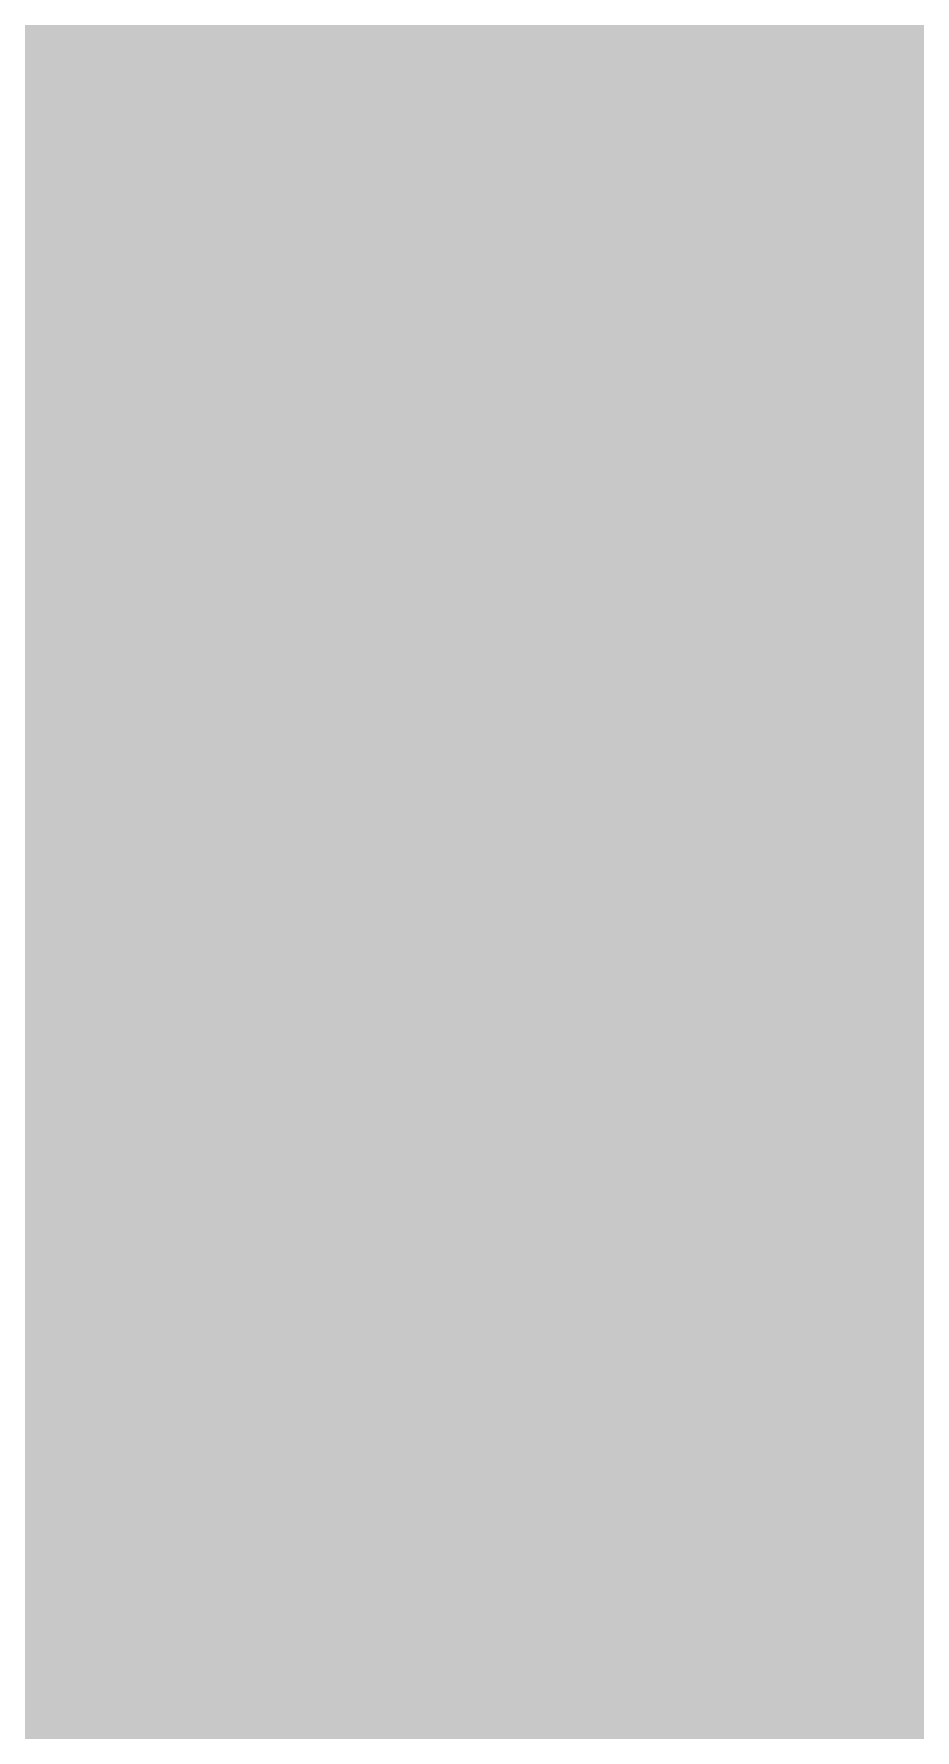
# Model space of a CAD drawing. Header units: inches. Extents: x -2 to 343, y -53 to 63.
# Drawn here: x 13.912 to 14.636, y -20.956 to -19.565 of the extents above; entities that cross this region are included whole.
import ezdxf

# ---------------------------------------------------------------- set-up
doc = ezdxf.new("R2010")
doc.units = ezdxf.units.IN
for name, color, linetype in [('Bottom Layer', 5, 'Continuous'), ('Bottom Solder', 6, 'Continuous'), ('Drill Drawing', 1, 'Continuous'), ('Multi-Layer', 9, 'Continuous'), ('Pad Holes', 156, 'Continuous'), ('Top Layer', 1, 'Continuous'), ('Top Paste', 8, 'Continuous'), ('Top Solder', 216, 'Continuous')]:
    doc.layers.add(name, color=color, linetype=linetype)

# ---------------------------------------------------------------- blocks, each defined once
blk = doc.blocks.new('38_SMD_M______101')
at = {"layer": 'Bottom Layer'}
h = blk.add_hatch(color=5, dxfattribs=at)
edge = h.paths.add_edge_path()
edge.add_arc((-1.25, 0.46), 0.3, 0, 360)
at = {"layer": 'Bottom Solder'}
h = blk.add_hatch(color=6, dxfattribs=at)
edge = h.paths.add_edge_path()
edge.add_arc((-1.25, 0.46), 0.3, 0, 360)
at = {"layer": 'Multi-Layer'}
h = blk.add_hatch(color=9, dxfattribs=at)
edge = h.paths.add_edge_path()
edge.add_arc((-1.25, 0.46), 0.3, 0, 360)
at = {"layer": 'Pad Holes'}
h = blk.add_hatch(color=7, dxfattribs=at)
edge = h.paths.add_edge_path()
edge.add_arc((-1.25, 0.46), 0.15, 0, 360)
at = {"layer": 'Top Layer'}
for points in [[(-1.7, 1.61), (-0.8, 1.61), (-0.8, 0.71), (-1.7, 0.71)], [(-0.3, 1.61), (0.6, 1.61), (0.6, 0.71), (-0.3, 0.71)], [(-1.7, 0.21), (-0.8, 0.21), (-0.8, -0.69), (-1.7, -0.69)], [(-0.3, 0.21), (0.6, 0.21), (0.6, -0.69), (-0.3, -0.69)]]:
    blk.add_hatch(color=1, dxfattribs=at).paths.add_polyline_path(points)
h = blk.add_hatch(color=1, dxfattribs=at)
edge = h.paths.add_edge_path()
edge.add_arc((-1.25, 0.46), 0.3, 0, 360)
at = {"layer": 'Top Paste'}
for points in [[(-1.7, 1.61), (-0.8, 1.61), (-0.8, 0.71), (-1.7, 0.71)], [(-0.3, 1.61), (0.6, 1.61), (0.6, 0.71), (-0.3, 0.71)], [(-1.7, 0.21), (-0.8, 0.21), (-0.8, -0.69), (-1.7, -0.69)], [(-0.3, 0.21), (0.6, 0.21), (0.6, -0.69), (-0.3, -0.69)]]:
    blk.add_hatch(color=8, dxfattribs=at).paths.add_polyline_path(points)
at = {"layer": 'Top Solder'}
for points in [[(-1.8016, 1.7116), (-0.6984, 1.7116), (-0.6984, 0.6084), (-1.8016, 0.6084)], [(-0.4016, 1.7116), (0.7016, 1.7116), (0.7016, 0.6084), (-0.4016, 0.6084)], [(-1.8016, 0.3116), (-0.6984, 0.3116), (-0.6984, -0.7916), (-1.8016, -0.7916)], [(-0.4016, 0.3116), (0.7016, 0.3116), (0.7016, -0.7916), (-0.4016, -0.7916)]]:
    blk.add_hatch(color=216, dxfattribs=at).paths.add_polyline_path(points)
h = blk.add_hatch(color=216, dxfattribs=at)
edge = h.paths.add_edge_path()
edge.add_arc((-1.25, 0.46), 0.3, 0, 360)

msp = doc.modelspace()

# ---------------------------------------------------------------- linework, layer by layer
at = {"layer": 'Bottom Layer'}
for points in [[(14.2707, -19.906, 0.635, 0.635, 0), (14.2707, -19.206, 0.635, 0.635, 0)], [(12.8707, -19.906, 0.635, 0.635, 0), (14.2707, -19.906, 0.635, 0.635, 0)], [(14.2707, -21.306, 0.635, 0.635, 0), (14.2707, -19.906, 0.635, 0.635, 0)], [(14.2707, -19.906, 0.635, 0.635, 0), (14.9707, -19.906, 0.635, 0.635, 0)]]:
    msp.add_lwpolyline(points, format="xyseb", dxfattribs=at)
msp.add_lwpolyline([(14.1119, -19.906, 0.3175, 0.3175, 1), (14.4294, -19.906, 0.3175, 0.3175, 1)], format="xyseb", close=True, dxfattribs=at)
msp.add_lwpolyline([(14.1119, -19.906, 0.3175, 0.3175, 1), (14.4294, -19.906, 0.3175, 0.3175, 1)], format="xyseb", close=True, dxfattribs=at)
msp.add_lwpolyline([(14.1119, -19.906, 0.3175, 0.3175, 1), (14.4294, -19.906, 0.3175, 0.3175, 1)], format="xyseb", close=True, dxfattribs=at)
msp.add_lwpolyline([(14.1119, -19.906, 0.3175, 0.3175, 1), (14.4294, -19.906, 0.3175, 0.3175, 1)], format="xyseb", close=True, dxfattribs=at)
at = {"layer": 'Drill Drawing'}
for points in [[(14.0167, -20.352, 0.0508, 0.0508, 0), (14.2707, -20.479, 0.0508, 0.0508, 0)], [(14.0167, -20.352, 0.0508, 0.0508, 0), (14.1437, -20.606, 0.0508, 0.0508, 0)], [(14.2707, -20.479, 0.0508, 0.0508, 0), (14.5247, -20.352, 0.0508, 0.0508, 0)], [(14.3977, -20.606, 0.0508, 0.0508, 0), (14.5247, -20.352, 0.0508, 0.0508, 0)], [(14.0167, -20.86, 0.0508, 0.0508, 0), (14.1437, -20.606, 0.0508, 0.0508, 0)], [(14.3977, -20.606, 0.0508, 0.0508, 0), (14.5247, -20.86, 0.0508, 0.0508, 0)], [(14.0167, -20.86, 0.0508, 0.0508, 0), (14.2707, -20.733, 0.0508, 0.0508, 0)], [(14.2707, -20.733, 0.0508, 0.0508, 0), (14.5247, -20.86, 0.0508, 0.0508, 0)]]:
    msp.add_lwpolyline(points, format="xyseb", dxfattribs=at)
for points in [[(14.004, -20.352, 0.0254, 0.0254, 1), (14.0294, -20.352, 0.0254, 0.0254, 1)], [(14.004, -20.352, 0.0254, 0.0254, 1), (14.0294, -20.352, 0.0254, 0.0254, 1)], [(14.512, -20.352, 0.0254, 0.0254, 1), (14.5374, -20.352, 0.0254, 0.0254, 1)], [(14.512, -20.352, 0.0254, 0.0254, 1), (14.5374, -20.352, 0.0254, 0.0254, 1)], [(14.258, -20.479, 0.0254, 0.0254, 1), (14.2834, -20.479, 0.0254, 0.0254, 1)], [(14.258, -20.479, 0.0254, 0.0254, 1), (14.2834, -20.479, 0.0254, 0.0254, 1)], [(14.131, -20.606, 0.0254, 0.0254, 1), (14.1564, -20.606, 0.0254, 0.0254, 1)], [(14.131, -20.606, 0.0254, 0.0254, 1), (14.1564, -20.606, 0.0254, 0.0254, 1)], [(14.385, -20.606, 0.0254, 0.0254, 1), (14.4104, -20.606, 0.0254, 0.0254, 1)], [(14.385, -20.606, 0.0254, 0.0254, 1), (14.4104, -20.606, 0.0254, 0.0254, 1)], [(14.258, -20.733, 0.0254, 0.0254, 1), (14.2834, -20.733, 0.0254, 0.0254, 1)], [(14.258, -20.733, 0.0254, 0.0254, 1), (14.2834, -20.733, 0.0254, 0.0254, 1)], [(14.004, -20.86, 0.0254, 0.0254, 1), (14.0294, -20.86, 0.0254, 0.0254, 1)], [(14.004, -20.86, 0.0254, 0.0254, 1), (14.0294, -20.86, 0.0254, 0.0254, 1)], [(14.512, -20.86, 0.0254, 0.0254, 1), (14.5374, -20.86, 0.0254, 0.0254, 1)], [(14.512, -20.86, 0.0254, 0.0254, 1), (14.5374, -20.86, 0.0254, 0.0254, 1)]]:
    msp.add_lwpolyline(points, format="xyseb", close=True, dxfattribs=at)
at = {"layer": 'Top Layer'}
msp.add_lwpolyline([(13.5707, -20.606, 0.635, 0.635, 0), (14.2707, -20.606, 0.635, 0.635, 0)], format="xyseb", dxfattribs=at)
msp.add_lwpolyline([(14.1119, -20.606, 0.3175, 0.3175, 1), (14.4294, -20.606, 0.3175, 0.3175, 1)], format="xyseb", close=True, dxfattribs=at)

# ---------------------------------------------------------------- block references
at = {"rotation": 90}
msp.add_blockref('38_SMD_M______101', (14.7307, -19.356), dxfattribs=at)

doc.saveas('drawing.dxf')
